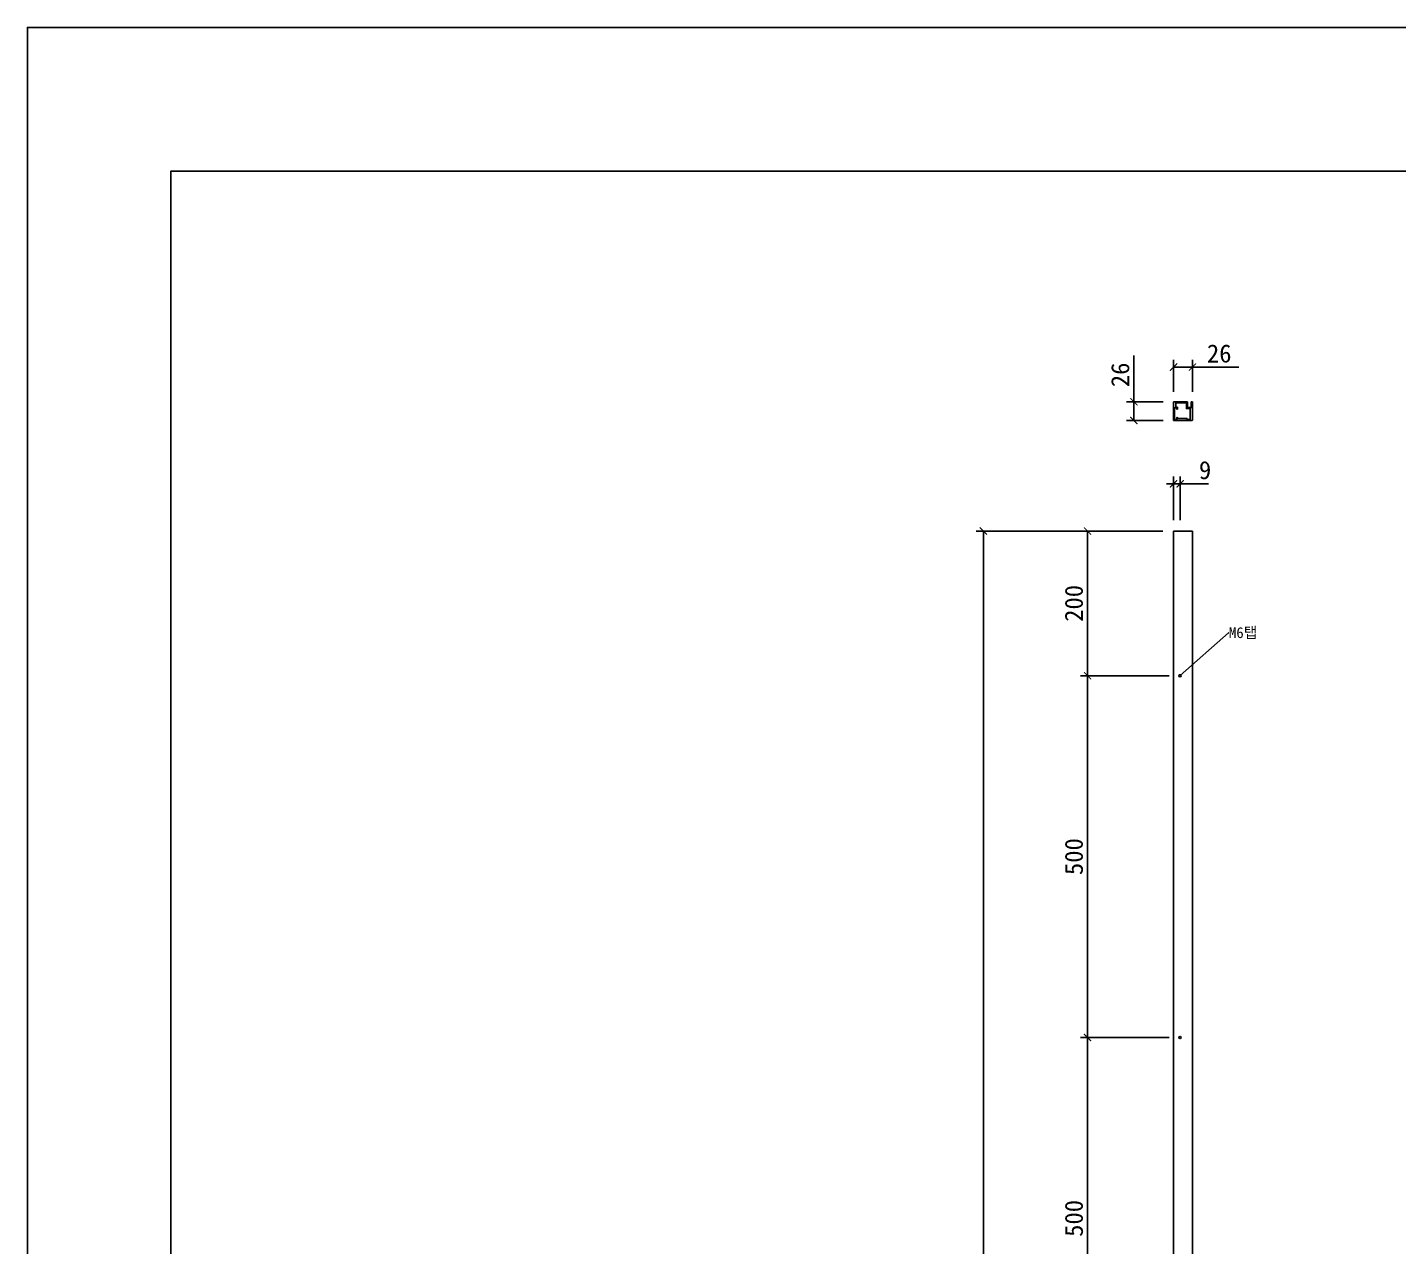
# Model space of a CAD drawing. Header units: millimetres. Extents: x -44117 to 256353, y -2095463 to 65325.
# Drawn here: x -32096 to -30200, y 43453 to 45138 of the extents above; entities that cross this region are included whole.
import ezdxf
from ezdxf import colors
from ezdxf.entities.mleader import LeaderData, LeaderLine
from ezdxf.math import Vec2, Vec3

# ---------------------------------------------------------------- set-up
doc = ezdxf.new("R2010")
doc.units = ezdxf.units.MM
doc.header["$LTSCALE"] = 10
doc.dimstyles.new('ISO-25', dxfattribs={"dimtxt": 2.5, "dimasz": 2.5, "dimexe": 1, "dimexo": 1, "dimtad": 1, "dimtxsty": 'Standard', "dimblk": 'ARCHTICK', "dimcen": 2.5, "dimadec": 0, "dimazin": 0, "dimtfac": 1, "dimtmove": 0, "dimatfit": 3, "dimfxl": 0, "dimarcsym": 0})

# ---------------------------------------------------------------- blocks, each defined once
blk = doc.blocks.new('a4 1scale')
for points in [[(-15154.83, -4509.609), (-14857.83, -4509.609), (-14857.83, -4299.609), (-15154.83, -4299.609)], [(-15144.83, -4499.609), (-14867.83, -4499.609), (-14867.83, -4309.609), (-15144.83, -4309.609)]]:
    blk.add_lwpolyline(points, close=True)
blk = doc.blocks.new('_ArchTick')
at = {"color": 0, "linetype": 'ByBlock', "const_width": 0.15}
blk.add_lwpolyline([(-0.5, -0.5), (0.5, 0.5)], dxfattribs=at)
blk = doc.blocks.new('*D1261')
at = {"color": 0, "lineweight": -2}
for p, q in [((-30526.3, 44441.7), (-30640.2, 44441.7)), ((-30630.2, 44441.7), (-30630.2, 44241.7)), ((-30517.3, 44241.7), (-30640.2, 44241.7))]:
    blk.add_line(p, q, dxfattribs=at)
at = {"layer": 'Defpoints', "color": 0}
for p in [(-30511.3, 44441.7), (-30630.2, 44241.7), (-30502.3, 44241.7)]:
    blk.add_point(p, dxfattribs=at)
at = {"color": 0, "lineweight": -2, "xscale": 10, "yscale": 10, "zscale": 10}
for p, rotation in [((-30630.2, 44441.7), 90), ((-30630.2, 44241.7), 270)]:
    blk.add_blockref('_ArchTick', p, dxfattribs=dict(at, rotation=rotation))
at = {"color": 0, "insert": (-30649, 44341.7), "char_height": 25, "attachment_point": 5, "rotation": 90}
blk.add_mtext('200', dxfattribs=at)
blk = doc.blocks.new('*D1371')
at = {"color": 0, "lineweight": -2}
for p, q in [((-30517.3, 44241.7), (-30640.2, 44241.7)), ((-30630.2, 44241.7), (-30630.2, 43741.7)), ((-30517.3, 43741.7), (-30640.2, 43741.7))]:
    blk.add_line(p, q, dxfattribs=at)
at = {"layer": 'Defpoints', "color": 0}
for p in [(-30502.3, 44241.7), (-30630.2, 43741.7), (-30502.3, 43741.7)]:
    blk.add_point(p, dxfattribs=at)
at = {"color": 0, "lineweight": -2, "xscale": 10, "yscale": 10, "zscale": 10}
for p, rotation in [((-30630.2, 44241.7), 90), ((-30630.2, 43741.7), 270)]:
    blk.add_blockref('_ArchTick', p, dxfattribs=dict(at, rotation=rotation))
at = {"color": 0, "insert": (-30649, 43991.7), "char_height": 25, "attachment_point": 5, "rotation": 90}
blk.add_mtext('500', dxfattribs=at)
blk = doc.blocks.new('*D1372')
at = {"color": 0, "lineweight": -2}
for p, q in [((-30517.3, 43741.7), (-30640.2, 43741.7)), ((-30630.2, 43741.7), (-30630.2, 43241.7)), ((-30517.3, 43241.7), (-30640.2, 43241.7))]:
    blk.add_line(p, q, dxfattribs=at)
at = {"layer": 'Defpoints', "color": 0}
for p in [(-30502.3, 43741.7), (-30630.2, 43241.7), (-30502.3, 43241.7)]:
    blk.add_point(p, dxfattribs=at)
at = {"color": 0, "lineweight": -2, "xscale": 10, "yscale": 10, "zscale": 10}
for p, rotation in [((-30630.2, 43741.7), 90), ((-30630.2, 43241.7), 270)]:
    blk.add_blockref('_ArchTick', p, dxfattribs=dict(at, rotation=rotation))
at = {"color": 0, "insert": (-30649, 43491.7), "char_height": 25, "attachment_point": 5, "rotation": 90}
blk.add_mtext('500', dxfattribs=at)
blk = doc.blocks.new('*D1262')
at = {"color": 0, "lineweight": -2}
for p, q in [((-30511.3, 44456.7), (-30511.3, 44516.9)), ((-30502.3, 44456.7), (-30502.3, 44516.9)), ((-30511.3, 44506.9), (-30521.3, 44506.9)), ((-30511.3, 44506.9), (-30502.3, 44506.9)), ((-30502.3, 44506.9), (-30463.2, 44506.9))]:
    blk.add_line(p, q, dxfattribs=at)
at = {"layer": 'Defpoints', "color": 0}
for p in [(-30502.3, 44506.9), (-30511.3, 44441.7), (-30502.3, 44441.7)]:
    blk.add_point(p, dxfattribs=at)
at = {"color": 0, "lineweight": -2, "xscale": 10, "yscale": 10, "zscale": 10}
blk.add_blockref('_ArchTick', (-30511.3, 44506.9), dxfattribs=at)
at = {"color": 0, "lineweight": -2, "xscale": 10, "yscale": 10, "zscale": 10, "rotation": 180}
blk.add_blockref('_ArchTick', (-30502.3, 44506.9), dxfattribs=at)
at = {"color": 0, "insert": (-30467.7, 44525.7), "char_height": 25, "attachment_point": 5}
blk.add_mtext('9', dxfattribs=at)
blk = doc.blocks.new('*D1376')
at = {"color": 0, "lineweight": -2}
for p, q in [((-30526.3, 44441.7), (-30784.3, 44441.7)), ((-30774.3, 42041.7), (-30774.3, 44441.7)), ((-30526.3, 42041.7), (-30784.3, 42041.7))]:
    blk.add_line(p, q, dxfattribs=at)
at = {"layer": 'Defpoints', "color": 0}
for p in [(-30774.3, 44441.7), (-30511.3, 44441.7), (-30511.3, 42041.7)]:
    blk.add_point(p, dxfattribs=at)
at = {"color": 0, "lineweight": -2, "xscale": 10, "yscale": 10, "zscale": 10}
for p, rotation in [((-30774.3, 44441.7), 90), ((-30774.3, 42041.7), 270)]:
    blk.add_blockref('_ArchTick', p, dxfattribs=dict(at, rotation=rotation))
at = {"color": 0, "insert": (-30793.1, 43241.7), "char_height": 25, "attachment_point": 5, "rotation": 90}
blk.add_mtext('2400', dxfattribs=at)
blk = doc.blocks.new('*D1287')
at = {"color": 0, "lineweight": -2}
for p, q in [((-30566.2, 44620.4), (-30566.2, 44684.5)), ((-30525.8, 44620.4), (-30576.2, 44620.4)), ((-30566.2, 44594.4), (-30566.2, 44620.4)), ((-30525.8, 44594.4), (-30576.2, 44594.4))]:
    blk.add_line(p, q, dxfattribs=at)
at = {"layer": 'Defpoints', "color": 0}
for p in [(-30566.2, 44620.4), (-30510.8, 44620.4), (-30510.8, 44594.4)]:
    blk.add_point(p, dxfattribs=at)
at = {"color": 0, "lineweight": -2, "xscale": 10, "yscale": 10, "zscale": 10}
for p, rotation in [((-30566.2, 44620.4), 90), ((-30566.2, 44594.4), 270)]:
    blk.add_blockref('_ArchTick', p, dxfattribs=dict(at, rotation=rotation))
at = {"color": 0, "insert": (-30584.9, 44657.5), "char_height": 25, "attachment_point": 5, "rotation": 90}
blk.add_mtext('26', dxfattribs=at)
blk = doc.blocks.new('*D1304')
at = {"color": 0, "lineweight": -2}
for p, q in [((-30511.3, 44633.9), (-30511.3, 44678.2)), ((-30511.3, 44668.2), (-30485.3, 44668.2)), ((-30485.3, 44633.9), (-30485.3, 44678.2)), ((-30485.3, 44668.2), (-30421.2, 44668.2))]:
    blk.add_line(p, q, dxfattribs=at)
at = {"layer": 'Defpoints', "color": 0}
for p in [(-30485.3, 44668.2), (-30511.3, 44618.9), (-30485.3, 44618.9)]:
    blk.add_point(p, dxfattribs=at)
at = {"color": 0, "lineweight": -2, "xscale": 10, "yscale": 10, "zscale": 10, "rotation": 180}
blk.add_blockref('_ArchTick', (-30511.3, 44668.2), dxfattribs=at)
at = {"color": 0, "lineweight": -2, "xscale": 10, "yscale": 10, "zscale": 10}
blk.add_blockref('_ArchTick', (-30485.3, 44668.2), dxfattribs=at)
at = {"color": 0, "insert": (-30448.2, 44686.9), "char_height": 25, "attachment_point": 5}
blk.add_mtext('26', dxfattribs=at)

msp = doc.modelspace()

# ---------------------------------------------------------------- linework, layer by layer
for p, q in [((-30509.82946, 44595.88032), (-30509.82946, 44611.88032)), ((-30509.82946, 44611.88032), (-30506.82946, 44611.88032)), ((-30508.32946, 44612.88032), (-30508.32946, 44618.88032)), ((-30508.32946, 44618.88032), (-30493.52946, 44618.88032)), ((-30506.12946, 44612.88032), (-30508.32946, 44612.88032)), ((-30506.82946, 44611.88032), (-30506.82946, 44610.18032)), ((-30506.52946, 44609.88032), (-30506.12946, 44609.88032)), ((-30505.82946, 44610.18032), (-30505.82946, 44612.58032)), ((-30493.52946, 44618.88032), (-30493.52946, 44612.38032)), ((-30493.52946, 44612.38032), (-30493.52946, 44611.18032)), ((-30493.22946, 44610.88032), (-30492.02946, 44610.88032)), ((-30492.02946, 44610.88032), (-30488.32946, 44610.88032)), ((-30492.02946, 44610.88032), (-30492.02946, 44610.88032)), ((-30488.32946, 44610.88032), (-30488.32946, 44595.88032)), ((-30506.82946, 44595.88032), (-30509.82946, 44595.88032)), ((-30506.82946, 44598.58032), (-30506.82946, 44595.88032)), ((-30506.12946, 44598.88032), (-30506.52946, 44598.88032)), ((-30505.82946, 44597.38032), (-30505.82946, 44598.58032)), ((-30505.82946, 44597.38032), (-30492.32946, 44597.38032)), ((-30492.32946, 44595.88032), (-30492.32946, 44597.38032)), ((-30488.32946, 44595.88032), (-30492.32946, 44595.88032)), ((-30485.32946, 44441.67217), (-30511.32946, 44441.67217)), ((-30511.32946, 44441.67217), (-30511.32946, 42041.67217)), ((-30485.32946, 42041.67217), (-30485.32946, 44441.67217))]:
    msp.add_line(p, q)
msp.add_lwpolyline([(-30486.82959, 44620.08032, -0.4142135624), (-30486.52959, 44620.38032), (-30485.62946, 44620.38032, -0.4142135624), (-30485.32946, 44620.08032), (-30485.32946, 44594.88032, -0.4142135624), (-30485.82946, 44594.38032), (-30510.82946, 44594.38032, -0.4142135624), (-30511.32946, 44594.88032), (-30511.32946, 44619.88032, -0.4142135624), (-30510.82946, 44620.38032), (-30492.52946, 44620.38032, -0.4142135624), (-30492.02946, 44619.88032), (-30492.02946, 44612.38032), (-30486.82946, 44612.38032), (-30486.82946, 44620.08032)], format="xyb")
for centre in [(-30502.32946, 44241.67217), (-30502.32946, 43741.67217)]:
    msp.add_circle(centre, 1.5)
for centre, start, end in [((-30506.52946, 44610.18032), 180, 270), ((-30506.12946, 44612.58032), 0, 90), ((-30506.12946, 44610.18032), 270, 0), ((-30493.22946, 44611.18032), 180, 270), ((-30506.52946, 44598.58032), 90, 180), ((-30506.12946, 44598.58032), 0, 90)]:
    msp.add_arc(centre, 0.3, start, end)

# ---------------------------------------------------------------- block references
at = {"color": 1, "xscale": 19.845, "yscale": 19.845, "zscale": 19.845}
msp.add_blockref('a4 1scale', (268651.6797, 130463.4467), dxfattribs=at)

# ---------------------------------------------------------------- dimensions: what is measured, and where the dimension line sits
for base, p1, p2, picture, middle in [((-30485.32946, 44668.19176), (-30511.32946, 44618.89472), (-30485.32946, 44618.89472), '*D1304', (-30448.24613, 44686.94176)), ((-30502.32946, 44506.92679), (-30511.32946, 44441.67217), (-30502.32946, 44441.67217), '*D1262', (-30467.74613, 44525.67679))]:
    dim = msp.add_linear_dim(base=base, p1=p1, p2=p2, dimstyle='ISO-25', override={"dimscale": 10, "dimasz": 1, "dimexo": 1.5})
    dim.commit()
    dim.dimension.update_dxf_attribs({"geometry": picture, "text_midpoint": middle})
for base, p1, p2, override, picture, middle in [((-30566.19013, 44620.38032), (-30510.82946, 44594.38032), (-30510.82946, 44620.38032), {"dimscale": 10, "dimasz": 1, "dimexo": 1.5}, '*D1287', (-30584.94013, 44657.46366)), ((-30774.3026, 44441.67217), (-30511.32946, 42041.67217), (-30511.32946, 44441.67217), {"dimscale": 10, "dimasz": 1, "dimexo": 1.5}, '*D1376', (-30793.0526, 43241.67217)), ((-30630.21808, 44241.67217), (-30511.32946, 44441.67217), (-30502.32946, 44241.67217), {"dimscale": 10, "dimasz": 1, "dimexo": 1.5}, '*D1261', (-30648.96808, 44341.67217)), ((-30630.21808, 43741.67217), (-30502.32946, 44241.67217), (-30502.32946, 43741.67217), {"dimscale": 10, "dimasz": 1, "dimexo": 1.5, "dimtmove": 1}, '*D1371', (-30648.96808, 43991.67217)), ((-30630.21808, 43241.67217), (-30502.32946, 43741.67217), (-30502.32946, 43241.67217), {"dimscale": 10, "dimasz": 1, "dimexo": 1.5, "dimtmove": 1}, '*D1372', (-30648.96808, 43491.67217))]:
    dim = msp.add_linear_dim(base=base, p1=p1, p2=p2, angle=90, dimstyle='ISO-25', override=override)
    dim.commit()
    dim.dimension.update_dxf_attribs({"geometry": picture, "text_midpoint": middle})

# ---------------------------------------------------------------- leaders
ml = msp.add_multileader_mtext('Standard')
ml.set_content('M6{\\fGulim|b0|i0|c129|p50;탭}', color=256)
ml.set_leader_properties()
ml.build(insert=Vec2(0, 0))
ml.multileader.update_dxf_attribs({"text_right_attachment_type": 6, "dogleg_length": 0.36, "arrow_head_size": 0.18})
ctx = ml.context
ctx.base_point, ctx.char_height, ctx.arrow_head_size, ctx.landing_gap_size, ctx.plane_origin = Vec3(-30434.87368, 44301.01488), 15, 0.18, 0.09, Vec3(-30502.32946, 44241.67217)
ctx.right_attachment = 6
notes = []
notes.append((ctx, [(1, (1, 1, 0), (-30435.23368, 44301.01488), (1, 0), 0.36, [(0, [(-30502.32946, 44241.67217)], 0, [])])]))
ctx.mtext.insert, ctx.mtext.flow_direction = Vec3(-30434.78368, 44308.78452), 5
for ctx, leaders in notes:
    for number, flags, end, landing, length, lines in leaders:
        leader = LeaderData()
        leader.index, (leader.has_last_leader_line, leader.has_dogleg_vector, leader.attachment_direction) = number, flags
        leader.last_leader_point, leader.dogleg_vector, leader.dogleg_length = Vec3(end), Vec3(landing), length
        for number, points, colour, breaks in lines:
            line = LeaderLine()
            line.index, line.vertices, line.color, line.breaks = number, Vec3.list(points), colors.encode_raw_color(colour), breaks
            leader.lines.append(line)
        ctx.leaders.append(leader)

doc.saveas('drawing.dxf')
